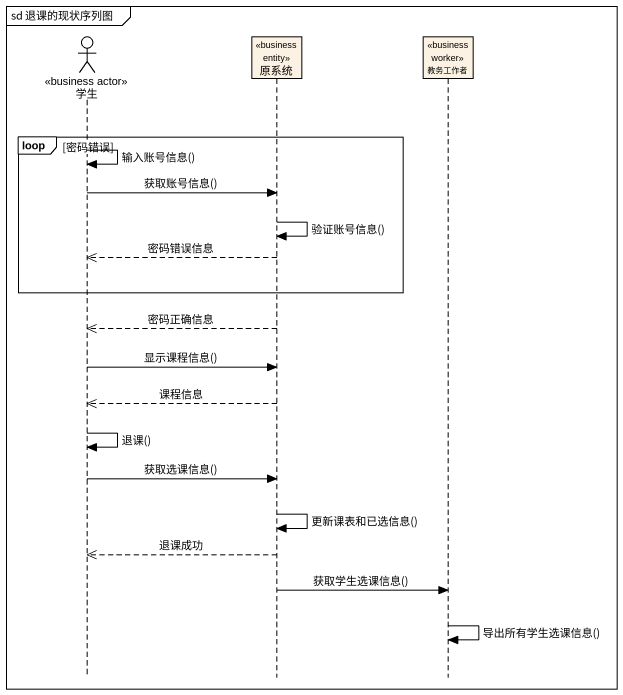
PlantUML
@startuml
mainframe sd 退课的现状序列图
hide footbox
actor 学生 <<business actor>>
participant 原系统 <<business entity>>
participant 教务工作者 <<business worker>>

loop 密码错误
  学生 -> 学生 : 输入账号信息()
  学生 -> 原系统 : 获取账号信息()
  原系统 -> 原系统 : 验证账号信息()
  原系统 -->> 学生 : 密码错误信息
end
原系统 -->> 学生 : 密码正确信息
学生 -> 原系统 : 显示课程信息()
原系统 -->> 学生 : 课程信息
学生 -> 学生 : 退课()
学生 -> 原系统 : 获取选课信息()
原系统 -> 原系统 : 更新课表和已选信息()
原系统 -->> 学生 : 退课成功
原系统 -> 教务工作者 : 获取学生选课信息()
教务工作者 -> 教务工作者 : 导出所有学生选课信息()
@enduml
